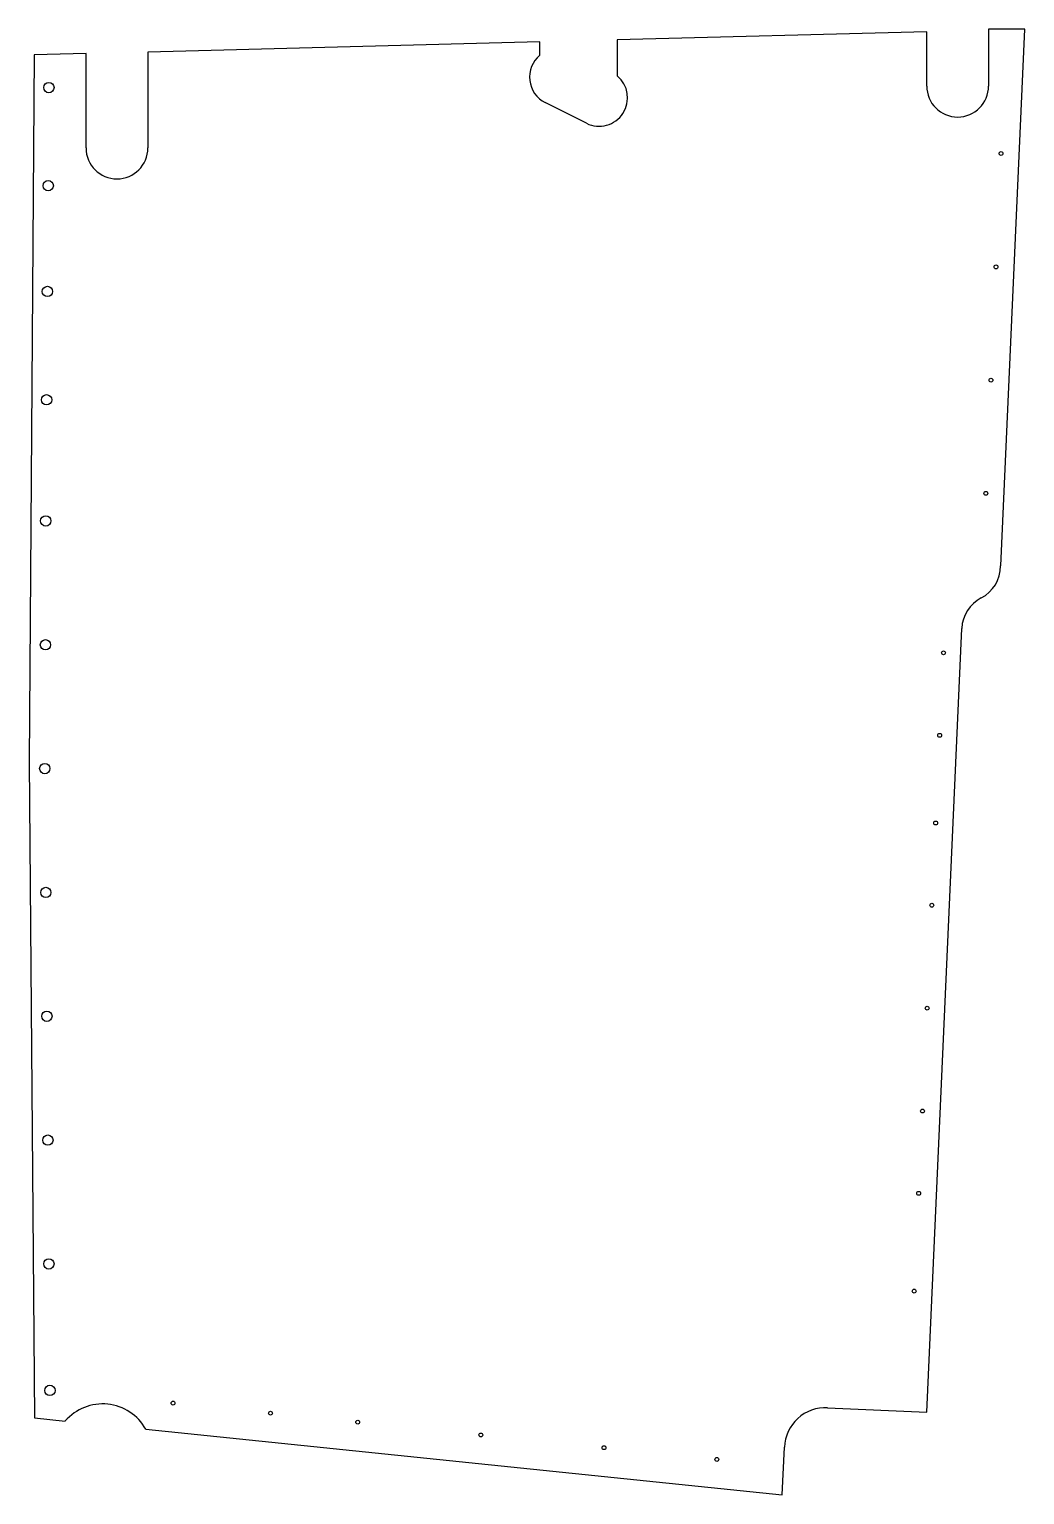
# Model space of a CAD drawing. Header units: inches. Extents: x 2 to 26.1, y 2 to 37.5.
import ezdxf

# ---------------------------------------------------------------- set-up
doc = ezdxf.new("R2010")
doc.units = ezdxf.units.IN
doc.header["$MEASUREMENT"] = 0
doc.layers.get('0').update_dxf_attribs({"linetype": 'CONTINUOUS'})

msp = doc.modelspace()

# ---------------------------------------------------------------- linework, layer by layer
for p, q in [((23.75, 37.438, 0.025), (16.25, 37.244, 0.025)), ((23.75, 36.125, 0.025), (23.75, 37.438, 0.025)), ((26.125, 37.5, 0.025), (25.25, 37.5, 0.025)), ((25.25, 37.5, 0.025), (25.25, 36.125, 0.025)), ((25.543, 24.5, 0.025), (26.125, 37.5, 0.025)), ((14.375, 37.196, 0.025), (4.875, 36.949, 0.025)), ((4.875, 36.949, 0.025), (4.875, 34.625, 0.025)), ((14.375, 36.869, 0.025), (14.375, 37.196, 0.025)), ((16.25, 37.244, 0.025), (16.25, 36.369, 0.025)), ((2.121, 36.878, 0.025), (2, 19.75, 0.025)), ((3.375, 36.911, 0.025), (2.121, 36.878, 0.025)), ((3.375, 34.625, 0.025), (3.375, 36.911, 0.025)), ((15.505, 35.224, 0.025), (14.505, 35.724, 0.025)), ((25.542, 24.5, 0.025), (25.543, 24.5, 0.025)), ((23.75, 4, 0.025), (24.599, 22.986, 0.025)), ((2, 19.75, 0.025), (2.125, 3.862, 0.025)), ((21.345, 4.108, 0.025), (23.75, 4, 0.025)), ((2.125, 3.862, 0.025), (2.871, 3.785, 0.025)), ((4.825, 3.585, 0.025), (20.25, 2, 0.025)), ((20.25, 2, 0.025), (20.302, 3.153, 0.025))]:
    msp.add_line(p, q)
for centre, radius in [((2.475, 36.087), 0.125), ((25.552, 34.492), 0.0469), ((2.458, 33.712), 0.125), ((25.429, 31.744), 0.0469), ((2.439, 31.15), 0.125), ((25.307, 29.001), 0.0469), ((2.42, 28.525), 0.125), ((25.184, 26.258), 0.0469), ((2.398, 25.589), 0.125), ((2.391, 22.589), 0.125), ((24.156, 22.394), 0.0469), ((24.064, 20.396), 0.0469), ((2.376, 19.589), 0.125), ((23.967, 18.273), 0.0469), ((2.401, 16.589), 0.125), ((23.875, 16.28), 0.0469), ((2.426, 13.59), 0.125), ((23.761, 13.787), 0.0469), ((23.647, 11.294), 0.0469), ((2.45, 10.59), 0.125), ((23.555, 9.3), 0.0469), ((2.475, 7.59), 0.125), ((23.447, 6.932), 0.0469), ((2.5, 4.527), 0.125), ((5.484, 4.219), 0.0469), ((7.847, 3.974), 0.0469), ((9.96, 3.756), 0.0469), ((12.944, 3.447), 0.0469), ((15.928, 3.138), 0.0469), ((18.664, 2.855), 0.0469)]:
    msp.add_circle(centre, radius)
for centre, radius, start, end in [((14.812, 36.339, 0.025), 0.688, 129.5212, 243.4399), ((15.812, 35.839, 0.025), 0.688, 243.43, 50.4788), ((24.5, 36.125, 0.025), 0.75, 180, 0), ((4.125, 34.625, 0.025), 0.75, 180, 0), ((24.667, 24.5, 0.025), 0.875, 297.4387, 0.0026), ((25.473, 22.947, 0.025), 0.875, 117.4387, 177.4387), ((3.777, 2.999, 0.025), 1.2, 29.2266, 139.0415), ((21.301, 3.109, 0.025), 1, 87.44, 177.44)]:
    msp.add_arc(centre, radius, start, end)

doc.saveas('drawing.dxf')
